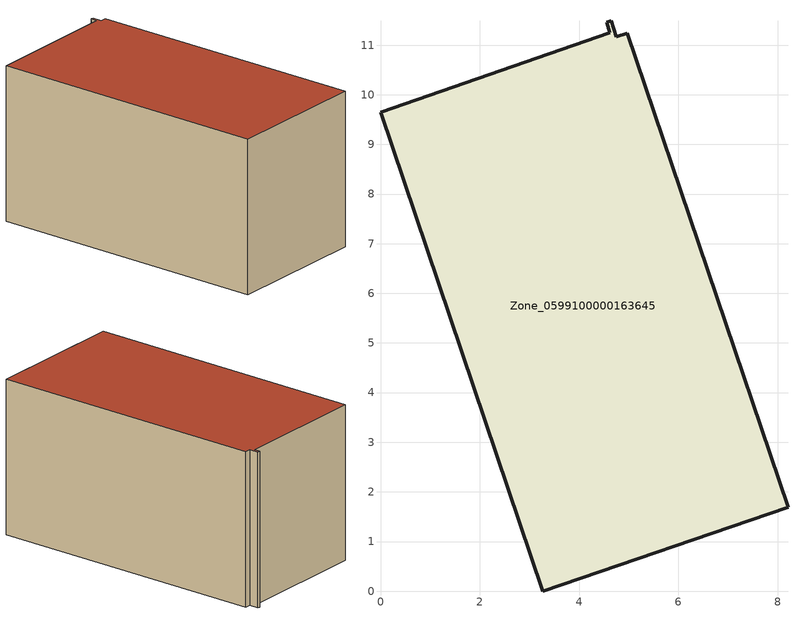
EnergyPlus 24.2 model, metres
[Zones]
Zone_0599100000163645
 floor ground (C_G): 3.27,0 0,9.65 4.62,11.25 4.56,11.46 4.65,11.49 4.75,11.17 4.97,11.24 8.21,1.69 z0
 wall outside (C_F): 0,9.65 3.27,0 8.21,1.69 4.97,11.24 4.75,11.17 4.65,11.49 4.56,11.46 4.62,11.25 0,9.65 z0:5.59
 roof outside (C_R): 4.97,11.24 4.75,11.17 4.65,11.49 4.56,11.46 4.62,11.25 0,9.65 3.27,0 8.21,1.69 z5.59
[BUILDING]
Pand.0599100000163645: North Axis=0; Terrain=City; Loads Convergence Tolerance Value=0.04; Temperature Convergence Tolerance Value=0.4; Solar Distribution=FullExterior; Maximum Number of Warmup Days=25; Minimum Number of Warmup Days=1
[Site:Location]
Rotterdam.The.Hague.AP_ZH_NLD Design_Conditions: Latitude=51.96; Longitude=4.45; Time Zone=1; Elevation=-4.5
[SITE:GROUNDTEMPERATURE:BUILDINGSURFACE]
18, 18, 18, 18, 18, 18, 18, 18, 18, 18, 18, 18
[MATERIAL] Thermal Absorptance=0.9; Solar Absorptance=0.7; Visible Absorptance=0.7
Name | Roughness | Thickness | Conductivity | Density | Specific Heat
G.TI.1946-1964 | MediumSmooth | 0.15 | 1 | 540 | 1210
F.TI.1946-1964 | Rough | 0.3 | 0.857143 | 1920 | 840
R.TI.1946-1964 | MediumRough | 0.2 | 0.277778 | 1500 | 1000
[CONSTRUCTION]
C_G: G.TI.1946-1964
C_F: F.TI.1946-1964
C_R: R.TI.1946-1964
[ZONE]
Zone_0599100000163645: Type=1; Multiplier=1; Ceiling Height=Autocalculate; Volume=Autocalculate; Floor Area=autocalculate; Part of Total Floor Area=Yes
[ZONEINFILTRATION:DESIGNFLOWRATE]
Infil_Zone_0599100000163645: Zone or ZoneList or Space or SpaceList=Zone_0599100000163645; Schedule=AlwaysOn; Design Flow Rate Calculation Method=Flow/Area; Flow Rate per Floor Area=0.003; Constant Term Coefficient=1; Temperature Term Coefficient=0; Velocity Term Coefficient=0; Velocity Squared Term Coefficient=0
[HVACTEMPLATE:ZONE:IDEALLOADSAIRSYSTEM]
Zone_0599100000163645: Maximum Heating Supply Air Temperature=50; Minimum Cooling Supply Air Temperature=13; Maximum Heating Supply Air Humidity Ratio=0.0156; Minimum Cooling Supply Air Humidity Ratio=0.0077; Heating Limit=NoLimit; Cooling Limit=NoLimit; Dehumidification Control Type=ConstantSensibleHeatRatio; Cooling Sensible Heat Ratio=0.7; Dehumidification Setpoint=60; Humidification Control Type=None; Humidification Setpoint=30; Outdoor Air Method=None; Outdoor Air Flow Rate per Person=0.00944; Outdoor Air Flow Rate per Zone Floor Area=0; Outdoor Air Flow Rate per Zone=0; Demand Controlled Ventilation Type=None; Outdoor Air Economizer Type=NoEconomizer; Heat Recovery Type=None; Sensible Heat Recovery Effectiveness=0.7; Latent Heat Recovery Effectiveness=0.65
[ZONECONTROL:THERMOSTAT]
ThermostatControl_Zone_0599100000163645: Zone or ZoneList=Zone_0599100000163645; Control Type Schedule=DualSetpointControlType; Control 1=Thermostat_Zone_0599100000163645; Temperature Difference Between Cutout And Setpoint=0
[THERMOSTATSETPOINT:DUALSETPOINT]
Thermostat_Zone_0599100000163645: Heating Setpoint Temperature Schedule=HeatingSetpoint_Zone_0599100000163645; Cooling Setpoint Temperature Schedule=CoolingSetpoint_Zone_0599100000163645
[SCHEDULE:COMPACT]
HeatingSetpoint_Zone_0599100000163645: Through: 12/31, For: AllDays, Until: 24:00, 21
CoolingSetpoint_Zone_0599100000163645: Through: 12/31, For: AllDays, Until: 24:00, 24
DualSetpointControlType: Through: 12/31, For: AllDays, Until: 24:00, 4
AlwaysOn: Through: 12/31, For: AllDays, Until: 24:00, 1
